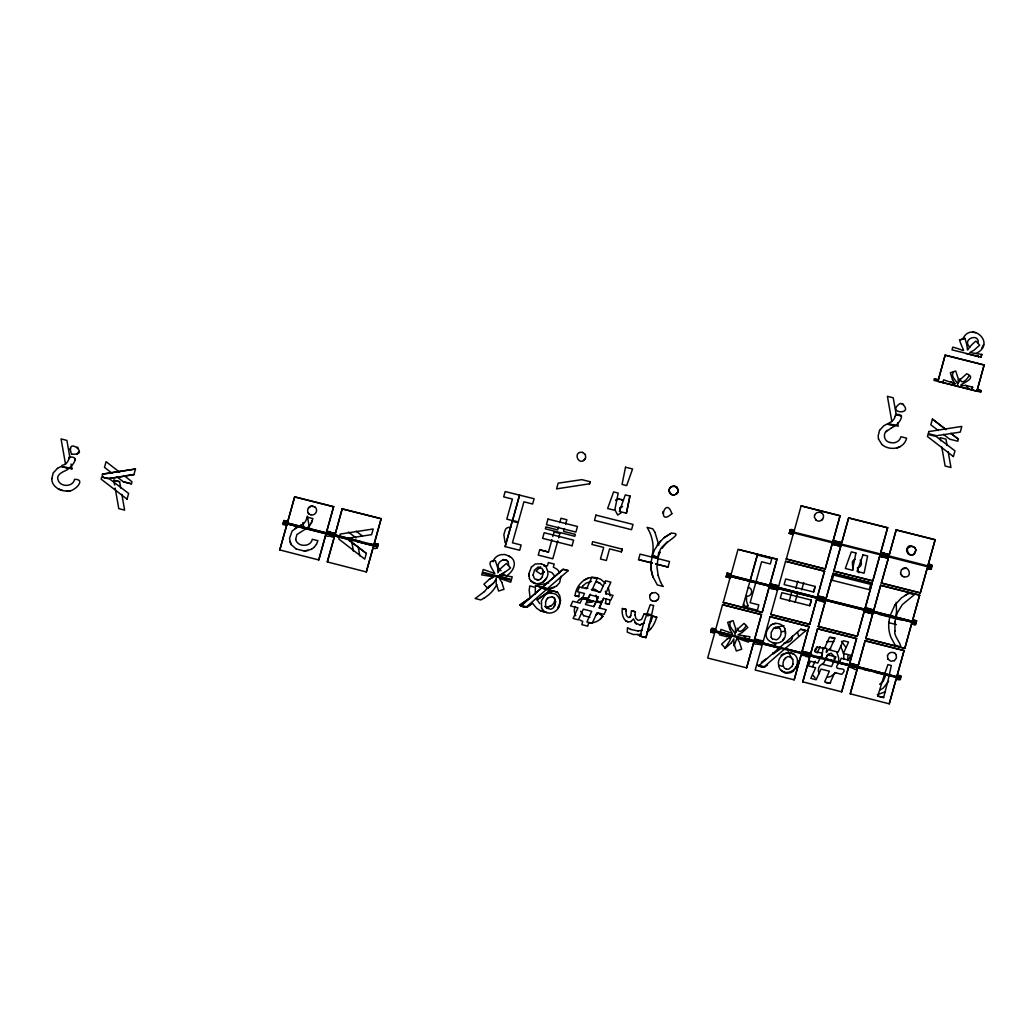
<?xml version="1.0" encoding="UTF-8"?>
<svg xmlns="http://www.w3.org/2000/svg" width="1036" height="1036" viewBox="0 0 1036 1036"><rect width="100%" height="100%" fill="white"/><g stroke="black" fill="none" stroke-linecap="round" stroke-linejoin="round"><path stroke-width="1.5" d="M847.746 660.541L847.901 655.827M625.899 611.085L626.158 609.44L622.403 608.495C621.212 613.804 623.892 623.957 631.015 621.496M894.871 622.001L895.013 631.261M792.423 636.156C793.058 640.96 787.8 642.877 783.902 643.214M671.846 513.701C656.487 527.492 665.539 494.366 671.859 513.739M662.833 513.17L662.962 511.486M669.321 489.251L669.191 490.986L670.939 493.939M677.984 491.867L678.101 490.157L676.391 487.192M900.53 573.115L901.424 569.852M915.798 550.103L914.905 553.353L913.558 554.532M651.916 593.006C649.183 594.56 648.886 598.614 651.398 600.504M887.451 655.671L887.904 659.09M295.661 539.458L296.905 534.537L306.151 528.632M669.075 489.588L669.515 492.994L672.351 495.091M668.945 491.336C668.453 487.438 673.348 484.874 676.404 487.231M814.529 515.449L814.4 517.21L816.135 520.202M906.642 551.281C905.84 545.583 915.164 544.444 915.811 550.142M678.23 491.543L678.36 489.795L676.65 486.829M916.057 549.727C909.893 566.614 900.245 538.15 915.5 548.096M330.588 532.349C320.137 531.261 333.359 530.315 330.238 533.89L283.45 521.989L303.781 527.285L302.926 522.52M327.376 534.239C332.828 533.669 328.308 538.357 325.654 535.236L318.777 559.958L279.772 549.935L286.7 525.213L279.772 549.935M307.368 516.096L309.596 528.723L330.238 533.89M377.803 545.842L378.166 544.301L377.803 545.842L331.002 533.864L361.059 541.698M331.054 534.058L331.403 532.517L335.314 533.721L342.204 508.793L381.17 518.622L374.281 543.55L378.179 544.535M335.314 533.721L342.204 508.793M377.117 548.238C378.697 544.263 375.524 551.437 373.219 547.254L366.317 571.95L327.311 561.926L334.24 537.205L327.311 561.926M377.764 545.648L369.127 543.77M374.281 543.55L381.17 518.622M710.657 632.128L711.072 630.807L710.657 632.128L714.594 633.307L707.666 658.028L746.632 667.857L753.56 643.136C756.15 646.257 760.683 641.543 755.231 642.139M711.745 628.451C721.483 632.828 710.67 625.135 711.331 629.992L758.119 641.75C761.11 638.072 748.005 639.264 758.443 640.248M726.184 576.832L726.599 575.368L726.21 576.935L730.134 577.881L726.236 576.91M726.845 574.475L727.259 573.012L726.871 574.579L773.659 586.337L774.009 584.796L770.124 583.812L777.013 559.116L738.046 549.287L731.17 574.216L727.272 573.232M726.612 575.589L769.45 586.104C775.096 585.249 774.41 591.349 769.049 587.516L762.172 612.444L723.154 602.421L762.12 612.25M731.17 574.216L727.22 573.038M753.949 641.685L738.707 637.865M758.093 641.789L746.814 639.005L743.939 635.871M754.596 639.458L761.486 614.529L722.519 604.7L715.63 629.629M758.197 644.12L758.611 642.786L758.197 644.12L762.133 645.286L755.205 670.02L794.172 679.849L801.1 655.115C813.907 657.459 797.357 650.789 795.208 652.11L795.208 652.11M806.047 652.304L805.632 653.768L758.857 641.957C758.287 637.127 768.984 644.871 759.258 640.416M769.049 587.516L762.172 612.444M773.62 586.363L726.858 574.358M773.775 588.888L774.138 587.347L773.75 588.927L777.673 589.872L773.737 588.694M774.811 585.016C774.345 589.445 772.791 582.633 778.709 586.078L785.586 561.279L824.552 571.108L817.676 596.024L821.574 596.814L821.159 598.355L774.397 586.337M774.151 587.58L816.99 598.083C822.649 597.254 821.949 603.328 816.588 599.507L809.712 624.436L770.693 614.413L809.66 624.242M789.264 533.281L793.213 534.459L789.264 533.281L789.665 531.934L836.453 543.822L832.568 542.864M789.315 533.475L789.691 531.96M837.101 541.595L836.699 542.942L789.924 531.118C789.406 526.327 799.986 533.928 790.351 529.681M793.822 531.908L789.924 530.924M801.722 652.563L805.632 653.768M804.739 652.097L802.136 651.243L809.025 626.521L770.059 616.692L763.169 641.621M809.647 657.303L802.745 682.012L809.673 657.277L805.749 656.332L806.099 654.791L819.23 658.171M812.742 655.633L806.397 653.742L853.198 665.734L853.56 664.193L849.675 663.234L856.565 638.513L817.598 628.684L810.709 653.599L806.798 652.395L810.657 653.405M816.588 599.637L809.712 624.436M817.676 596.024L821.548 596.788M825.562 600.245L868.427 611.136L868.077 612.677L864.179 611.693L857.251 636.415L818.285 626.599L825.213 601.864C820.797 603.276 819.865 597.15 824.28 600.22M865.215 608.015L872.092 583.087L833.125 573.271L826.249 598.186L822.299 597.008L821.949 598.549L868.686 610.126C872.04 607.407 858.689 607.446 869.062 608.805M832.128 544.288L836.065 545.273L832.128 544.094L825.239 569.01L786.233 559L825.239 569.01M832.789 541.737L836.699 542.942M835.806 541.271L833.216 540.416L840.092 515.682L801.126 505.866L794.236 530.782M837.891 541.673C849.844 543.719 829.279 541.193 841.361 543.9M840.753 546.451L836.803 545.273L840.714 546.477L833.812 571.173L872.778 581.002L879.719 556.28L883.604 557.251L883.967 555.71L880.095 554.83M841.115 545.13L837.205 543.926L883.98 555.736M831.766 661.331L852.913 666.575L852.537 668.09L848.601 666.912L841.711 691.841L802.706 681.817M849.261 664.555L853.172 665.76M849.675 663.428L856.565 638.513M853.949 665.954L854.337 664.387L858.248 665.591L865.138 640.675L904.104 650.491L897.215 675.42C903.884 674.656 900.957 680.186 896.813 676.845L853.936 665.734L900.737 677.725M857.614 667.844L860.1 668.44M858.248 665.591L865.138 640.675M864.179 611.693L868.077 612.677M868.803 612.794L872.752 613.856L868.828 612.898L869.217 611.331L912.068 622.066C917.482 621.121 916.834 627.428 911.667 623.491L904.791 648.406L865.824 638.577L872.7 613.662M873.762 609.958L869.839 609L873.788 610.178L880.665 585.249L919.631 595.078L912.755 620.007L916.653 620.784L916.238 622.338L869.476 610.321L916.225 622.312M883.604 557.251L879.719 556.28M880.302 553.82C883.617 557.394 888.098 552.214 880.755 552.473L887.632 527.674L848.665 517.845L841.763 542.553M932.128 565.371C921.677 564.296 934.899 563.338 931.778 566.912L885.003 554.907L888.901 555.879M888.228 558.365L884.343 557.264L888.292 558.443L881.351 583.164L920.318 592.993L927.259 568.259C933.009 572.066 932.698 565.177 927.621 566.951M888.655 557.122L884.77 555.943L884.394 557.459M885.379 553.587L889.315 554.765L885.379 553.587L885.055 555.102M894.366 677.117C900.504 676.107 903.793 681.83 896.127 679.098L889.251 703.82L850.245 693.809L857.173 669.075C853.224 671.341 851.152 664.529 856.293 667.624M897.215 675.42L901.061 676.21M911.667 623.607L904.791 648.406M912.755 620.007L916.601 620.797M938.292 379.798L934.355 378.839L938.305 380.018L945.182 355.089L984.148 364.918L977.272 389.847L981.157 390.598L980.755 391.945M927.842 565.811L931.778 566.912M977.272 389.847L984.148 364.918M560.981 576.262L559.634 582.633L556.397 586.246M601.01 601.061L600.815 602.188L596.619 601.139L596.904 598.743M649.727 624.112L645.946 637.593L640.054 636.117L645.946 637.632L651.489 615.721L644.042 613.96L641.582 619.476L638.293 620.422L635.897 618.505L634.99 614.853M587.995 598.51L584.071 597.966M634.99 614.892L635.379 611.771L631.494 610.787L630.756 615.682L629.81 617.275L628.399 617.534L626.443 615.488L625.886 611.046M823.102 647.578L821.768 657.912L816.472 656.578M824.358 647.889L826.87 648.523C825.355 657.484 826.974 648.458 830.704 648.963M730.768 621.665C726.625 627.233 738.098 632.828 734.304 635.819L711.318 629.771M953.431 372.053C949.3 377.648 960.786 383.203 956.979 386.247M975.77 353.574C997.292 343.525 970.784 320.176 962.612 339.407M555.633 601.618L554.286 606.526L552.81 608.287L550.919 609.259L546.775 608.21M792.954 664.167L792.954 659.323L789.859 656.669M51.813 478.606L53.199 472.947L57.485 468.363M533.087 575.097L534.434 570.15L537.826 567.34L541.983 568.401L543.499 572.338M545.622 601.748L545.622 606.617L546.788 608.249M574.876 606.526L574.332 609.919A11.707 11.344 -13.4 0 0 575.731 615.734M597.319 577.997C586.104 574.708 576.003 585.003 575.045 595.687L578.774 596.632L579.396 592.929M798.303 660.657C798.07 667.598 791.608 673.413 784.64 672.403M559.867 602.874C559.906 611.408 548.769 616.821 542.799 610.01M793.265 671.224L797.15 665.216L797.539 660.359M529.435 578.632L528.839 573.776L531.39 567.119M647.992 616.161L648.186 614.995L644.055 613.998M605.4 603.353L609.298 604.299L605.4 603.353L606.164 599.222M652.771 616.148L656.669 617.171L652.771 616.148L650.919 621.367M499.494 577.531L493.719 576.081M614.736 510.308L618.207 493.071L613.597 491.906L607.627 508.521L614.724 510.269M609.31 604.338L610.049 600.595M662.975 586.376L657.329 584.952L653.159 577.272A35.043 33.955 -13.4 0 1 651.204 561.719L652.24 556.539L658.015 558.028L656.941 566.847L658.145 575.42M658.857 552.058L657.808 557.238L652.045 555.736C654.584 546.127 652.253 535.703 647.073 527.363L652.732 528.826L654.959 532.362M656.669 617.132C655.115 622.934 652.11 628.451 647.189 632.051M737.192 637.477L735.094 643.265A32.997 31.974 -13.4 0 1 733.838 645.739M888.901 621.691L889.95 616.524M890.118 615.669L894.897 604.972M626.391 513.247L629.927 496.024L626.391 513.247L619.334 511.434L625.317 494.871L629.94 496.063M894.871 622.04L895.713 617.974M889.186 675.666L883.643 697.578L877.751 696.088L883.643 697.578M69.373 468.026C72.947 465.086 80.16 455.918 69.334 457.148L68.868 458.831A9.479 9.182 -13.4 0 1 64.232 464.763C52.953 466.873 85.146 470.823 66.084 467.34M68.881 458.87L69.347 457.187M74.722 460.334L75.201 458.624M102.512 474.125C99.443 483.501 131.87 473.491 133.903 474.708L135.483 469.01L102.512 474.125L135.483 469.01M127.039 499.184L128.632 493.447L109.751 479.072L101.696 477.039L101.127 479.124L127.039 499.145M117.068 476.961L123.362 481.792L131.43 483.825L131.999 481.74L124.592 476.003M326.107 533.812L283.165 522.908L282.815 524.449L286.713 525.433M283.514 522.066L283.864 520.525L287.775 521.73L294.664 496.801L333.631 506.63L326.741 531.559M283.838 520.551L287.723 521.535L294.664 496.801M311.383 523.128L312.898 518.57L307.032 517.093L306.578 518.816A9.479 9.182 -13.4 0 1 301.929 524.708L299.456 526.055L301.942 524.747M325.667 535.042L318.777 559.958M326.69 531.364L333.631 506.63M377.518 546.684L330.704 534.9L330.354 536.441L334.252 537.425M339.394 537.024L338.824 539.057L364.737 559.129L366.33 553.392L347.448 539.018L366.343 553.431M339.627 536.182L340.209 534.071L373.193 528.995L371.6 534.654L347.902 538.267M373.206 547.021L366.317 571.95M505.128 546.568L512.224 521.237L518.065 522.74L512.431 542.812L521.147 545.014L519.671 550.271L505.128 546.607L512.237 521.276M519.567 495.066L512.47 520.435L518.298 521.911L523.918 501.787L532.634 504.027L534.11 498.73L505.154 491.569L503.69 496.866L512.431 499.08L506.798 519.153L512.6 520.616L519.567 495.104M501.825 582.361L499.339 578.23L510.722 582.219L511.227 580.315L482.245 572.999L481.727 574.902L493.693 576.806L489.406 579.189L483.89 584.226L487.645 588.28L493.628 582.983L496.127 578.956M548.005 519.049L546.451 524.656L575.912 532.09L577.466 526.482L548.018 519.088M539.73 549.805L548.484 552.046L539.73 549.805L538.254 555.102L552.797 558.78L557.808 540.857M548.484 552.046L551.929 539.652M552.81 536.609L554.092 531.934L559.906 533.436L558.65 537.904M559.88 572.649L557.329 569.437L553.341 567.132L554.208 564.037L548.355 562.561L547.474 565.76L543.809 565.863M564.4 528.464L563.597 531.416L575.356 534.382L574.812 536.298L545.35 528.839L545.881 526.91L557.705 529.927L558.521 526.974M559.751 522.649L560.968 518.233L566.86 519.761L565.643 524.138M572.079 545.791L573.633 540.144L544.172 532.724L542.618 538.357L572.066 545.752M589.536 483.799L590.106 481.688L589.536 483.799L556.552 488.875L558.158 483.152L581.843 479.642L590.119 481.727M622.118 549.132L592.644 541.66L591.893 544.444L603.703 547.422L600.453 559.013L606.345 560.502L609.582 548.873L621.341 551.877L622.118 549.132L621.341 551.877M638.539 559.582L652.486 563.105L638.539 559.621L640.067 554.105L669.541 561.577L668 567.055L655.594 563.921M640.054 636.156L643.835 622.623M711.732 628.645L711.331 629.992M723.206 602.615L730.082 577.687M719.955 632.983L719.424 634.848L726.391 636.596M720.188 632.154L720.927 629.422L732.348 633.423L729.862 629.292M750.168 580.38L757.264 554.998L771.807 558.715L770.331 563.972L761.615 561.732L755.995 581.843M750.297 580.561L757.394 555.218M749.17 639.458L749.922 636.739L737.982 634.848L742.294 632.426L747.824 627.428L744.068 623.374L738.098 628.71L735.547 632.685M749.934 581.209L742.825 606.552L757.368 610.217L758.831 604.92L750.129 602.719L755.762 582.685M753.522 642.942L746.632 667.857M754.545 639.264L761.486 614.529M770.137 584.032L777.013 559.116M758.909 641.957L759.271 640.636M789.976 531.118L790.338 529.797M770.745 614.607L777.622 589.678M786.272 559.194L793.162 534.265M789.199 601.139L791.362 593.421M795.803 588.383L797.85 581.092M795.078 602.279L797.59 593.343L820.913 599.171M801.696 589.86L803.742 582.582M809.776 605.723L811.33 600.09L781.869 592.67L780.315 598.303L809.776 605.723L811.343 600.129M813.61 592.022L815.164 586.428L785.702 578.995L784.148 584.602L813.61 592.022L815.177 586.467M801.061 654.92L794.172 679.849M817.663 595.804L824.552 571.108M825.2 568.816L832.128 544.094M802.136 651.437L809.025 626.521M833.203 540.611L840.092 515.682M836.065 545.273L836.44 543.758M806.448 653.936L806.824 652.421M836.855 545.467L837.23 543.952M818.285 626.599L825.161 601.67M826.223 597.966L833.125 573.271M833.812 571.173L840.701 546.257M810.709 653.599L817.598 628.684M841.776 542.773L848.665 517.845M833.669 575.032L832.206 580.302L869.256 589.639L870.706 584.369L833.669 575.071M895.221 416.265L895.687 414.542C906.448 413.299 899.403 422.507 895.713 425.42L888.111 423.504L890.584 422.17A9.479 9.182 -13.4 0 0 895.208 416.226M848.601 666.912L841.711 691.841M857.251 636.415L864.128 611.499M865.202 607.795L872.092 583.087M872.778 581.002L879.668 556.086M849.274 664.853L846.995 664.244M880.742 552.602L887.632 527.674M869.89 609L869.489 610.541M934.407 378.839L934.006 380.38L980.794 392.139M889.302 554.532L896.205 529.836L935.171 539.665L928.282 564.594M857.212 669.269L850.245 693.809M865.824 638.577L872.752 613.856M873.788 610.178L880.665 585.249M881.351 583.164L888.253 558.469M889.315 554.765L896.205 529.836M937.93 381.339L976.87 391.194M938.305 380.018L945.182 355.089M932.426 419.114L946.01 429.629L932.426 419.075L930.833 424.799L938.383 430.562M942.851 382.543L943.602 379.811L955.011 383.812L950.569 381.611M981.765 354.467L969.813 352.499L974.138 350.116L979.667 345.13L975.899 341.064C962.612 351.929 970.615 354.843 964.904 338.293L959.517 340.054C964.361 354.791 967.482 350.803 952.757 347.125L952.019 349.844L981.001 357.161L981.765 354.467L981.001 357.161M877.751 696.088L884.446 674.462M972.584 387.127L971.846 389.847L972.597 387.166L965.656 385.379M953.392 456.578L954.972 450.854L936.104 436.467L928.036 434.434L927.466 436.519L953.379 456.539M943.407 434.356L949.714 439.186L957.782 441.219L958.339 439.135L950.931 433.411M896.14 678.904L889.251 703.82M897.163 675.226L904.104 650.491M912.703 619.813L919.631 595.078M920.318 592.993L927.207 568.065M928.243 564.4L935.171 539.665M659.88 552.356L658.197 557.187L652.421 555.684L654.493 549.857L660.372 541.051M895.894 617.08L897.577 612.302L902.369 604.571L914.425 594.638L908.779 593.214L901.553 597.811L894.91 605.011M643.835 622.662L646.749 614.529M863.014 554.804L857.044 571.419L864.089 573.193L867.624 555.969L863.027 554.843M312.419 520.279L310.01 525.33L307.057 527.933M559.207 605.943L557.925 608.002L560.605 600.712L559.816 595.881L557.497 592.126L541.556 587.956L520.745 606.06L525.887 607.355L546.697 589.303M879.538 430.341L878.152 436.001L878.515 439.109M812.574 666.472L815.254 661.24M817.093 652.874L820.188 646.593M529.422 578.593C534.395 589.264 550.116 581.585 547.694 571.069M770.81 625.239C753.172 643.939 790.908 652.11 784.822 628.619M796.308 667.288L797.137 665.177M588.008 598.549L590.339 594.263M316.472 544.327L317.935 540.701L312.289 539.277C310.722 547.448 297.384 547.202 295.649 539.419M542.139 577.194L543.486 572.299L543.11 570.059M493.071 561.771C494.146 557.381 498.614 554.299 503.172 554.571C505.413 553.522 514.737 559.634 508.818 555.969M545.635 601.786L546.581 599.481M554.273 606.487L555.244 604.182M789.872 656.707L787.671 656.617C783.436 658.287 781.338 664.672 784.485 668.194L786.389 669.127M791.983 666.459L792.941 664.128M887.204 430.316C882.283 433.708 884.213 441.828 890.248 442.514M582.31 598.277L580.082 603.146L572.74 601.256L570.616 605.995L577.958 607.847L573.128 618.479L578.425 619.826L583.307 609.155L591.711 611.318L586.92 621.963L592.242 623.309L597.06 612.626L604.053 614.426L606.215 609.738L599.222 607.938L601.411 603.056L599.222 607.977M603.574 598.329L601.786 602.292L596.425 600.906L598.238 596.943L589.808 594.819L588.021 598.821L582.672 597.474L584.485 593.473L577.402 591.685L579.577 586.907L586.635 588.72L591.789 577.311L597.137 578.697L591.97 590.067L600.401 592.191L605.555 580.782L610.89 582.167L605.71 593.499L613.027 595.376L610.787 600.142L603.561 598.29L601.786 602.292M839.121 663.04C829.59 673.037 851.009 664.529 841.75 674.371L834.757 672.571L829.94 683.255L824.617 681.908L829.396 671.224L821.004 669.101L816.122 679.758L810.812 678.386L815.643 667.754L808.313 665.902L810.437 661.201L817.78 663.092L820.007 658.223M839.484 662.237L841.258 658.236L848.484 660.087L850.711 655.283L843.408 653.431L848.575 642.061L843.252 640.727L838.098 652.136L829.655 649.96L834.822 638.59L829.499 637.257L824.332 648.665L817.274 646.84C807.821 656.552 828.476 648.601 820.37 657.42M587.645 599.624L585.431 604.493L593.835 606.617L596.063 601.748L601.424 603.094M815.099 651.67L817.287 646.878M593.835 606.617L596.063 601.748M598.251 596.982L596.425 600.906M825.342 659.569L823.128 664.439L831.532 666.562L833.76 661.693M677.207 493.421L677.984 491.828M816.122 520.163C820.564 523.789 826.547 516.55 821.833 513.066M71.51 454.105C92.243 455.995 64.685 435.016 71.51 454.144M69.93 449.482L70.707 447.94M669.321 489.29C670.15 486.195 674.125 485.016 676.65 486.868M677.453 493.019L676.107 494.172L678.217 491.504M653.081 601.243C656.772 602.395 660.359 597.992 658.352 594.638M78.827 451.683L76.69 454.364M649.766 595.765L650.543 594.224M887.463 655.71C888.331 652.589 892.333 651.359 894.897 653.25M814.542 515.488C815.384 512.431 819.334 511.253 821.846 513.105M981.701 348.251L983.578 344.561M659.88 552.395C657.964 544.483 687.373 532.724 671.082 533.268L663.843 537.826L657.212 545.065M746.296 625.42C744.547 628.774 739.018 635.34 737.192 628.269M968.958 375.809C967.21 379.163 961.693 385.729 959.854 378.658M629.81 617.275L630.743 615.643M649.3 623.97L650.919 621.328M888.616 681.274L883.19 688.176L879.719 690.144M731.325 642.929L733.812 638.862L733.889 643.576M546.464 578.01L543.408 581.908M782.866 640.028L784.161 637.956M500.388 568.738L497.863 572.779L497.785 568.078M958.222 383.074L960.748 379.059L966.73 373.763C981.209 379.5 949.17 386.778 965.669 385.418M879.551 430.38L883.837 425.757L886.958 424.074L894.793 426.094L891.53 427.881M581.753 587.775L583.242 585.56M662.108 548.238L667.443 541.66M488.927 586.182L484.447 591.595M724.889 648.497L729.72 640.779L731.416 635.987L711.072 631.002M314.258 547.228L316.459 544.288M546.594 599.52L548.07 597.694M773.62 628.308L771.185 632.413L771.173 637.231M784.291 659.466L785.78 657.666M540.663 578.956L542.126 577.156M791.97 666.42L788.616 669.204L786.389 669.088M600.258 619.191L602.874 616.303L600.258 619.23A15.41 14.931 -13.4 0 1 588.616 622.856L587.723 626.158L581.843 624.643L582.737 621.47L579.849 619.994M531.403 567.158L535.301 563.96L541.064 563.765M545.26 594.612L541.427 600.738L541.582 607.964M885.56 432.025L891.517 427.842M577.557 601.333L579.461 599.494M597.953 613.001L595.648 615.112L597.953 613.001L602.887 616.342M835.651 672.947L830.626 676.534L827.609 677.194M542.411 572.779L544.353 571.781L540.921 574.164L536.026 571.03L540.624 566.899M504.597 572.481C485.975 583.126 514.037 567.443 510.126 567.495L506.371 563.429L500.401 568.777M647.176 632.012L651.061 628.502M727.104 639.134L721.587 644.172L725.342 648.225L731.312 642.89M331.378 532.543L335.301 533.501M374.229 543.356L378.166 544.301M977.272 389.64L981.118 390.637M770.085 583.838L773.983 584.822M769.075 587.749L772.998 588.694M833.216 540.416L837.049 541.401M758.559 642.799L805.373 654.584M816.614 599.727L820.538 600.686M821.289 600.906L825.174 601.89M880.704 552.408L884.589 553.392M802.136 651.243L805.982 652.227M801.735 652.784L786.415 649.002L787.36 648.847M806.099 654.791L852.913 666.575M927.22 568.298L931.144 569.243M849.675 663.234L853.522 664.218M858.197 665.397L854.312 664.413M911.693 623.711L915.617 624.656M487.645 588.28L493.615 582.944M295.195 528.334L298.303 526.625L292.113 531.015L289.51 538.552L291.103 544.509L296.218 549.015M582.491 452.395C572.532 450.725 578.166 466.757 584.952 459.311M583.618 460.515L585.728 457.757L585.301 454.454M568.22 570.577L563.079 569.282L542.346 587.27L563.092 569.321L568.233 570.616L547.5 588.603M677.207 493.382L674.164 495.208L672.338 495.053M821.302 520.422L822.649 519.256M784.394 649.235L763.584 667.301L758.443 666.006L779.253 647.94M780.056 647.254L800.776 629.228L805.917 630.523L785.197 648.549M308.404 507.886L311.435 506.073L314.931 506.992M658.002 599.559L654.92 601.359M894.353 660.722L896.477 657.938L896.049 654.571M583.242 585.599L586.013 583.177L591.452 581.39M901.437 569.891C908.196 562.47 913.894 578.515 903.923 576.806M669.852 488.111L671.211 486.959M907.549 548.057L910.618 546.296M484.434 591.556L475.174 598.497L480.834 599.961L484.408 597.914M544.729 606.487C550.129 608.533 556.474 602.978 554.377 597.552M631.015 621.535L633.462 618.88L636.259 624.086M506.241 575.938C512.535 572.545 518.026 562.949 511.098 557.381M311.422 549.352L314.258 547.189M881.856 444.431C889.523 451.333 904.13 449.145 906.578 438.15L900.944 436.726C899.818 441.427 894.728 443.913 890.235 442.476M532.478 603.185L527.246 606.966L532.491 603.224L536.7 608.3L540.132 610.541L546.943 612.509M539.782 603.703L537.127 599.87L549.624 590.96L551.968 593.511M537.14 599.909L549.624 590.999M757.536 665.008L764.931 666.873L767.559 664.995M781.079 655.348L783.566 653.574M484.408 597.953L488.021 595.35A32.997 31.974 -13.4 0 0 496.801 584.576M527.246 606.966L519.839 605.063L530.095 597.811L529.189 590.041L529.772 585.923L535.366 587.36L535.314 594.159M519.852 605.102L530.108 597.85M663.856 537.865L671.082 533.268M761.382 662.276L766.51 658.65M621.276 507.42L622.584 506.487M775.692 628.593L778.321 626.832L783.941 625.705M643.848 623.154L639.976 624.98L634.926 622.804M643.861 623.193L639.963 624.941M879.668 684.317L883.242 681.261L885.884 674.941L890.468 676.132M621.03 512.872L617.689 515.047L615.19 510.295M579.461 599.533L581.533 598.186L594.068 601.385L587.373 602.576M545.273 594.651L550.09 592.721M770.823 625.278C775.096 621.639 782.685 623.491 784.835 628.658M822.882 663.338L819.58 666.031L818.66 668.103L818.349 671.173L819.308 673.698M793.252 671.186C788.344 675.33 779.163 672.247 778.696 665.513M554.325 587.399L548.704 589.018L535.444 585.677L548.717 589.057L556.397 586.208M489.406 579.228L493.706 576.845M727.104 639.173L731.39 636.751L726.378 636.557M905.179 595.247L908.792 593.252M57.498 468.401L60.606 466.679C80.653 469.282 54.843 470.111 57.964 479.513C59.7 487.334 72.96 487.425 74.592 479.331C87.607 479.072 72.74 493.33 66.537 491.077C59.57 490.909 51.593 486.337 51.8 478.567M548.083 597.733L552.175 596.762M773.633 628.347L775.524 627.285L779.681 628.334M533.074 575.058L534.641 578.93L538.772 579.927L540.65 578.917M884.873 691.957L877.337 694.664M583.967 580.16L588.047 578.179M311.409 549.313L304.234 551.01L296.205 548.976M896.671 448.057L900.051 446.762M913.558 554.493L911.861 555.154L908.378 554.234L906.642 551.243M894.34 660.683L890.779 661.188L887.904 659.051M651.916 593.045L655.542 592.54L658.365 594.677M902.783 568.725L906.319 568.246M535.457 585.716L548.614 582.918M758.857 641.75L773.154 645.648L775.42 644.819M964.904 338.332L959.517 340.054M733.889 643.537L736.311 650.996L741.685 649.196L739.51 642.268L737.036 638.163L748.419 642.152L748.937 640.3M591.31 589.601L594.884 589.212L599.171 592.333M508.598 565.475C509.052 553.172 491.077 563.584 501.1 570.784M621.263 507.381L619.657 507.847L620.059 510.398M772.998 623.944L775.64 623.348M797.552 660.398C795.583 647.176 775.679 653.263 778.709 665.552M785.146 653.276L787.787 652.667M638.189 631.028L642.035 630.251M587.386 602.615L592.333 601.67M748.083 605.853L744.884 606.423L743.459 603.871M782.05 631.688L784.407 631.274M630.587 629.422L627.466 627.686L627.272 632.154L633.203 634.472L641.219 634.446M638.072 635.029L641.219 634.485M826.87 641.647L833.825 641.53M110.204 478.321L133.903 474.708M66.524 491.038L70.331 490.65M304.221 550.971L308.029 550.595M540.028 567.43L537.826 567.34M775.524 627.324L777.725 627.376M536.544 579.81L538.772 579.927M500.284 574.863L512.224 576.832L511.473 579.512L482.478 572.17L483.229 569.476L494.638 573.439M500.284 574.902L505.309 575.084M310.865 514.814C315.332 516.213 318.842 509.764 314.918 506.954M901.942 403.677L900.09 403.522C884.951 413.74 915.643 415.255 901.929 403.639L903.573 404.441M672.597 494.664L674.423 494.82M313.286 506.228C307.731 504.519 305.089 513.571 310.878 514.853M502.9 559.518L506.863 560.502L508.171 561.784M589.911 617.288L583.682 615.682M638.202 631.066L630.574 629.383M773.206 643.421L776.275 643.783M550.077 592.683L556.06 594.224L559.272 598.07M830.237 637.334L835.016 637.904M972.7 332.219L975.653 332.647M966.148 353.561L978.631 356.669M945.233 355.283L984.2 365.112M895.687 414.581L901.553 416.058M892.423 424.734L898.251 426.21L897.681 423.012M940.688 440.818L940.118 437.632L945.959 439.135L947.072 445.441M840.131 515.876L801.126 505.866M848.704 518.039L887.671 527.868M896.244 530.031L935.21 539.86M837.464 543.11L884.278 554.895M884.718 555.943L931.519 567.728M789.678 532.154L793.576 533.139M833.773 570.978L872.739 580.808M881.312 582.97L920.279 592.799M739.652 549.87L777.065 559.31M824.604 571.302L785.586 561.279M833.177 573.465L872.144 583.281M880.717 585.444L919.683 595.273M774.811 585.223L778.709 586.195M826.249 598.186L822.351 597.008M774.384 586.544L821.147 598.329M821.924 598.523L868.738 610.321M726.56 575.394L773.374 587.179M774.099 587.386L796.14 592.98M821.639 599.365L868.453 611.162M869.178 611.357L915.992 623.219M879.318 614.439L901.035 619.955M655.594 563.882L668 567.055M888.642 622.649L896.386 624.604M818.233 626.404L857.199 636.221M865.772 638.383L904.739 648.212M294.703 496.995L333.67 506.824M342.243 508.987L379.655 518.427M761.525 614.724L722.519 604.7M809.064 626.715L770.059 616.692M817.637 628.878L856.604 638.707M865.177 640.87L904.143 650.686M65.527 464.193L61.059 438.914L66.9 440.417L69.956 457.77M800.789 629.266L805.93 630.561M585.418 587.671L587.93 588.306M123.362 481.792L131.43 483.825M575.045 595.687L578.774 596.594M496.607 575.912L509.116 579.072M114.62 485.003L113.779 480.225L119.606 481.701L120.733 488.047M283.165 522.908L329.979 534.693M711.02 630.807L757.834 642.592M853.638 666.77L900.452 678.567M113.779 480.264L119.619 481.74M351.476 540.209L330.756 534.9M357.316 541.686L377.518 546.891M543.214 588.565L557.51 592.165M594.068 601.385L581.533 598.186M622.416 608.533L626.171 609.479M631.507 610.826L635.379 611.771M758.611 642.993L780.911 648.51L773.011 654.105L772.804 652.965M863.869 669.424L869.204 670.771M874.526 672.118L881.753 673.931M525.887 607.355L520.732 606.021L541.556 587.956M758.43 665.967L763.584 667.301M58.508 489.044L62.393 490.442M544.159 612.017L540.132 610.541M597.319 577.958L600.802 579.331L605.503 583.307M549.443 571.691L552.097 572.753L554.739 576.249M785.353 672.752L780.496 669.955M535.508 583.488L530.652 580.691M790.895 653.03L793.757 654.156M541.051 563.726L543.913 564.892M779.72 665.332L782.413 666.394M599.935 583.229L596.127 581.597L599.948 583.268L602.926 586.026M748.368 587.386C753.832 588.539 751.916 597.215 746.503 596.114L746.542 601.281L748.07 605.814M900.517 573.076L902.265 576.081L903.936 576.845M651.385 600.466L653.081 601.281M582.478 452.356L585.301 454.493M772.325 638.823L776.469 639.872C780.73 638.228 782.711 631.856 779.668 628.295M625.615 620.745L627.855 621.846M552.162 596.723L554.13 597.72M620.952 499.287L622.442 500.207L619.243 498.976A4.74 4.597 -13.4 0 0 615.785 500.375A4.74 4.597 -13.4 0 1 619.256 499.015M348.472 532.103L356.021 537.865M112.043 473.167L104.494 467.404L106.073 461.68L119.658 472.222M950.944 433.449L958.352 439.173M356.112 531.17L362.289 535.949M543.9 564.853L545.907 566.588L547.707 571.108M583.682 615.721L580.652 611.227M966.601 386.273L969.476 389.394M788.098 651.748L792.462 659.453M841.517 641.349L845.985 647.552M901.087 574.721L902.265 576.042M308.042 512.716L309.207 514.05M77.221 447.008L78.386 448.342M894.884 653.211L896.062 654.61M881.869 444.47L878.515 439.07M977.712 355.477L978.644 356.708M771.16 637.192L772.338 638.862M860.139 560.152C862.858 562.69 861.071 567.586 857.355 567.793L858.714 572.779M554.118 597.681L555.633 601.657M969.838 347.215C961.084 339.018 979.642 332.401 978.126 343.123M952.524 379.681L955.011 383.812M494.651 573.478C492.683 568.945 484.926 560.256 495.363 560.657L497.798 568.116M541.569 607.925L542.812 610.049M660.554 582.141L662.988 586.415M840.61 645.933L843.783 654.117L843.861 659.155M654.946 532.31L658.818 545.065M836.868 652.24L838.681 657.86L838.512 662.134L843.084 663.247M289.86 541.608L291.09 544.47M595.972 595.156L596.917 598.782M658.132 575.381L660.567 582.18M608.287 587.606L610.204 595.881M952.537 379.72L950.349 372.74L955.736 370.992L958.158 378.451L958.235 383.113M729.862 629.331L727.673 622.351L733.061 620.603L735.495 628.062L735.56 632.724M501.812 582.323L504.001 589.303L498.614 591.051L496.192 583.592L496.115 578.917M797.578 632.556L798.678 636.208M852.887 570.24L852.356 562.095A4.74 4.597 -13.4 0 1 855.088 559.272M605.361 591.232L606.099 594.211M559.259 598.031L559.854 600.453M895.505 617.171L896.541 611.965L896.153 602.408M889.354 674.773L891.284 665.475L887.93 664.633L884.731 673.607M834.122 660.851L835.935 656.889L827.505 654.765L825.653 658.896L834.317 661.085L834.317 656.733L831.183 653.224L828.036 654.208L825.705 658.728M826.314 682.802L826.327 682.841A15.41 14.931 -13.4 0 0 830.652 682.595M550.945 606.047L548.031 606.824M505.063 542.683L503.859 534.628L505.426 529.422A4.74 4.597 -13.4 0 1 510.67 527.441M895.013 631.222C892.669 636.324 908.391 651.527 895.026 644.897L890.856 637.205A35.043 33.955 -13.4 0 1 888.901 621.652M948.173 451.709L950.97 467.521L945.13 466.019L941.789 447.086M896.308 415.164L893.226 397.785L887.399 396.309L891.866 421.587M358.132 546.373L359.803 555.84M351.748 541.75L353.418 551.217M121.834 494.314L124.631 510.126L118.79 508.624L115.164 488.111M71.07 464.037L71.911 468.816M559.841 600.414L559.88 602.913M785.405 631.053L785.43 633.514M528.839 573.814L528.865 576.275M815.177 677.997A11.707 11.344 -13.4 0 1 813.415 675.64M653.172 577.311A35.043 33.955 -13.4 0 1 651.204 561.758M625.524 467.197L622.053 484.395L626.663 485.599L632.582 468.971L625.537 467.236M855.904 553.017L852.434 570.253L845.324 568.466L851.294 551.851L855.904 553.017M653.587 605.529L651.657 614.866L647.034 613.662L650.232 604.687L653.599 605.568M595.972 515.086L594.509 520.357L631.559 529.694L633.009 524.423L595.972 515.125M928.852 431.52L928.282 433.631L936.557 435.716L960.242 432.103L961.822 426.405L928.865 431.559"/></g></svg>
